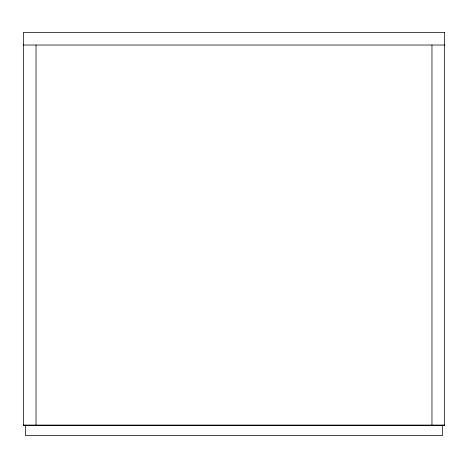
<?xml version="1.0" encoding="UTF-8"?>
<svg xmlns="http://www.w3.org/2000/svg" width="468" height="468" viewBox="0 0 468 468"><rect width="100%" height="100%" fill="white"/><g stroke="black" fill="none" stroke-linecap="round" stroke-linejoin="round"><path stroke-width="0.7" d="M23.4 45.022L444.6 45.022M23.4 425.084L444.6 425.084M442.494 425.084L442.494 435.614L25.506 435.614L25.506 425.084M431.964 45.022L431.964 425.506M36.036 45.022L36.036 425.506M444.6 32.386L23.4 32.386L23.4 425.506L444.6 425.506L444.6 32.386"/></g></svg>
